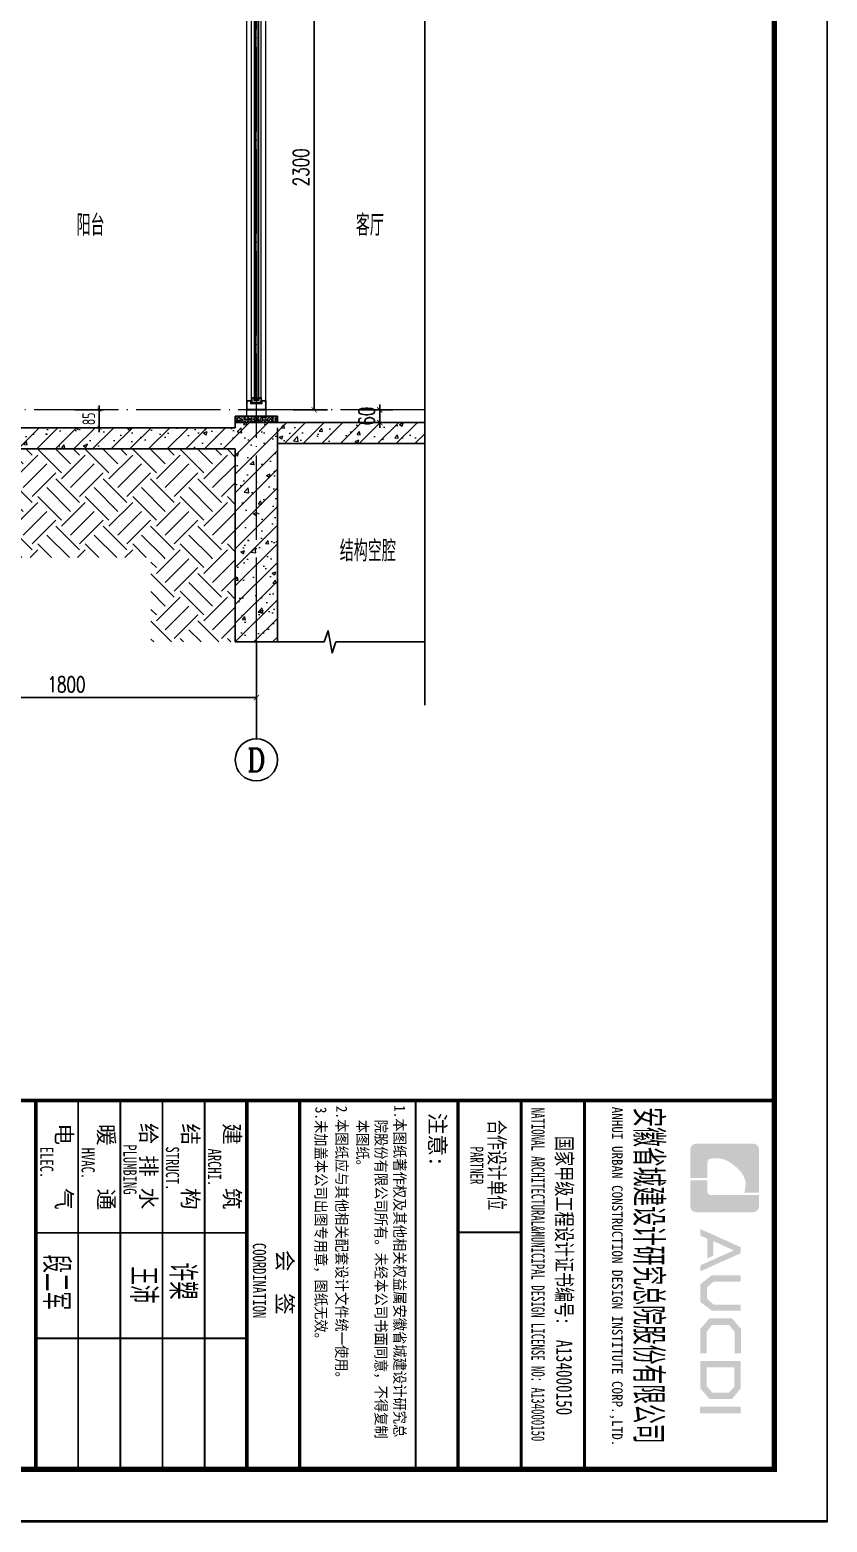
# Model space of a CAD drawing. Extents: x -812054 to 22247, y -644080 to 1003627.
# Drawn here: x -126244 to -122465, y -234941 to -227866 of the extents above; entities that cross this region are included whole.
import ezdxf
from ezdxf.enums import TextEntityAlignment as Align

# ---------------------------------------------------------------- set-up
doc = ezdxf.new("R2010")
doc.units = 0
doc.header["$LTSCALE"] = 1000
doc.linetypes.add('DOTE', pattern=[2.42, 2, -0.2, 0.02, -0.2])
doc.layers.get('0').update_dxf_attribs({"linetype": 'CONTINUOUS'})
doc.layers.get('DEFPOINTS').update_dxf_attribs({"linetype": 'CONTINUOUS'})
for name, color, linetype in [('A-AXIS_TEXT', 7, 'CONTINUOUS'), ('AXIS', 3, 'CONTINUOUS'), ('DIM', 2, 'CONTINUOUS'), ('DIM_SYMB', 3, 'CONTINUOUS'), ('PUB_DIM', 3, 'CONTINUOUS'), ('PUB_TEXT', 2, 'CONTINUOUS'), ('WALL', 5, 'CONTINUOUS'), ('图签文字', 4, 'CONTINUOUS'), ('立面-看线', 251, 'CONTINUOUS')]:
    doc.layers.add(name, color=color, linetype=linetype)
for name, color, linetype, lineweight in [('AXIS_TEXT', 7, 'CONTINUOUS', 20), ('DOTE', 19, 'DOTE', 9), ('PUB_HATCH', 8, 'CONTINUOUS', 9), ('S_WINDOW', 144, 'CONTINUOUS', 15), ('图框', 9, 'CONTINUOUS', 18), ('填充', 251, 'CONTINUOUS', 5), ('细细', 250, 'CONTINUOUS', 0)]:
    doc.layers.add(name, color=color, linetype=linetype, lineweight=lineweight)
doc.layers.add('yichutu', color=7, linetype='CONTINUOUS', true_color=0xffffff)
doc.styles.add('_TCH_AXIS', font='COMPLEX', dxfattribs={"bigfont": 'GBCBIG'})
doc.styles.add('_TCH_DIM_T3', font='SIMPLEX', dxfattribs={"width": 0.705882, "bigfont": 'GBCBIG'})
doc.styles.add('COMPLEX', font='COMPLEX')
doc.styles.add('HT', font='simhei.ttf')
doc.styles.add('TSSD_DIMENSION', font='Tssdeng.shx', dxfattribs={"width": 0.7, "bigfont": 'tssdchn.shx'})
doc.styles.add('TSSD_REIN', font='tssdeng.shx', dxfattribs={"width": 0.7, "height": 300, "bigfont": 'tssdchn.shx'})
doc.styles.add('建筑图签-1', font='simhei.ttf', dxfattribs={"width": 0.7})
doc.styles.add('建筑图签-2', font='TXT.shx', dxfattribs={"width": 0.5, "bigfont": 'HZTXT.shx'})
doc.dimstyles.new('_TCH_ARCH&&25', dxfattribs={"dimtxt": 74.375, "dimasz": 25, "dimexe": 62.5, "dimexo": 75, "dimgap": 25, "dimtad": 1, "dimdec": 0, "dimzin": 0, "dimdsep": 46, "dimtxsty": '_TCH_DIM_T3', "dimblk": 'ARCHTICK', "dimcen": 0.09, "dimclrt": 7, "dimazin": 0, "dimtfac": 1, "dimtdec": 0, "dimtix": 1, "dimtmove": 2, "dimatfit": 3, "dimldrblk": 'ARCHTICK', "dimfxl": 1, "dimtolj": 1, "dimtzin": 0, "dimarcsym": 0})
doc.dimstyles.new('TSSD_20_20', dxfattribs={"dimtxt": 60, "dimasz": 20, "dimexe": 20, "dimexo": 50, "dimgap": 20, "dimtad": 1, "dimdec": 0, "dimzin": 0, "dimdsep": 46, "dimtxsty": 'TSSD_DIMENSION', "dimblk": 'ARCHTICK', "dimblk1": 'ARCHTICK', "dimblk2": 'ARCHTICK', "dimcen": 0, "dimdle": 20, "dimclrt": 7, "dimadec": 0, "dimazin": 0, "dimtfac": 1, "dimtdec": 0, "dimtix": 1, "dimtmove": 2, "dimatfit": 3, "dimfxl": 1, "dimtolj": 1, "dimtzin": 0, "dimarcsym": 0})
pattern_1 = [(315, (145053.3697, 680712.4302), (-1.76776695, -1.76776695), []), (315, (145054.5482, 680712.4302), (-1.76776695, -1.76776695), [])]
pattern_2 = [(315, (145053.3697, 678374.192), (-1.76776695, -1.76776695), []), (315, (145054.5482, 678374.192), (-1.76776695, -1.76776695), [])]
pattern_3 = [(45, (-992379.23, -103681.82), (0, 224.506403), [158.75, -158.75]), (45, (-992421.32, -103639.72), (0, 224.506403), [158.75, -158.75]), (45, (-992463.42, -103597.63), (0, 224.506403), [158.75, -158.75]), (135, (-992463.42, -103569.57), (-224.506403, 0), [158.75, -158.75]), (135, (-992421.32, -103527.47), (-224.506403, 0), [158.75, -158.75]), (135, (-992379.23, -103485.38), (-224.506403, 0), [158.75, -158.75])]
pattern_4 = [(45, (-700045.335, -61224.87), (-44.194174, 44.194174), []), (50, (-700045.33, -61224.87), (179.315046, -15.688034), [18.75, -206.25]), (355, (-700045.33, -61224.87), (-34.687833, 188.048033), [15, -165]), (100.4514, (-700030.4, -61226.18), (144.627345, 172.359886), [15.93505, -175.28553]), (46.1842, (-700045.33, -61174.87), (266.81026, -41.37975), [28.125, -309.375]), (96.6356, (-700023.1, -61178.32), (233.66568, 243.52947), [23.90257, -262.92825]), (351.1842, (-700045.33, -61174.87), (233.66549, 243.52965), [22.5, -247.5]), (21, (-700020.33, -61187.37), (149.226763, -100.654723), [18.75, -206.25]), (326, (-700020.33, -61187.37), (60.828833, 181.28751), [15, -165]), (71.4514, (-700007.9, -61195.76), (210.055657, 80.632624), [15.93505, -175.28553]), (37.5, (-700045.335, -61224.87), (3.039964, 83.2234635), [0, -163, 0, -167.5, 0, -165.625]), (7.5, (-700045.335, -61224.87), (65.767384, 98.602928), [0, -95.5, 0, -159.25, 0, -63.125]), (327.5, (-700101.085, -61224.87), (133.455609, -5.638718), [0, -62.5, 0, -195, 0, -258.75]), (317.5, (-700126.08, -61224.87), (145.796542, 25.026246), [0, -81.25, 0, -129.5, 0, -183.75])]

# ---------------------------------------------------------------- blocks, each defined once
blk = doc.blocks.new('院标1')
h = blk.add_hatch(color=150)
h.dxf.hatch_style = 1
h.set_gradient(color1=(33, 113, 253), color2=(33, 113, 253), tint=1, name='INVCURVED')
edge = h.paths.add_edge_path()
edge.add_spline(control_points=[(116373, 648379), (116379, 648379), (116382, 648379), (116391, 648379), (116391, 648379), (116391, 648379), (116616, 648379), (116616, 648379), (116616, 648379), (116616, 648379), (116616, 648054), (116616, 648054), (116616, 648054), (116616, 648054), (116108, 648054), (116108, 648054), (116108, 648054), (116028, 648054), (115963, 648111), (115963, 648199), (115963, 648199), (115963, 648199), (115963, 649215), (115963, 649215), (115963, 649215), (115963, 649295), (116018, 649360), (116108, 649360), (116108, 649360), (116108, 649360), (116897, 649360), (116897, 649360), (116897, 649360), (116897, 649360), (116897, 649080), (116897, 649080), (116897, 649080), (116897, 649080), (116566, 649140), (116356, 648859), (116356, 648859), (116245, 648719), (116240, 648545), (116247, 648466), (116247, 648466), (116254, 648386), (116247, 648466), (116247, 648466), (116247, 648466), (116247, 648466), (116258, 648374), (116373, 648379)], knot_values=[0, 0, 0, 0, 0.071429, 0.071429, 0.071429, 0.107143, 0.142857, 0.142857, 0.142857, 0.178571, 0.214286, 0.214286, 0.214286, 0.25, 0.285714, 0.285714, 0.285714, 0.321429, 0.357143, 0.357143, 0.357143, 0.392857, 0.428571, 0.428571, 0.428571, 0.464286, 0.5, 0.5, 0.5, 0.535714, 0.571429, 0.571429, 0.571429, 0.607143, 0.642857, 0.642857, 0.642857, 0.678571, 0.714286, 0.714286, 0.714286, 0.75, 0.785714, 0.785714, 0.785714, 0.821429, 0.857143, 0.857143, 0.857143, 0.928571, 1, 1, 1, 1], degree=3, periodic=0)
h = blk.add_hatch(color=150)
h.dxf.hatch_style = 1
h.set_gradient(color1=(33, 113, 253), color2=(33, 113, 253), tint=1, name='INVCURVED')
edge = h.paths.add_edge_path()
edge.add_spline(control_points=[(117268, 649215), (117268, 649215), (117268, 648199), (117268, 648199), (117268, 648199), (117268, 648114), (117212, 648054), (117123, 648054), (117123, 648054), (117123, 648054), (116663, 648054), (116663, 648054), (116663, 648054), (116663, 648054), (116663, 648379), (116663, 648379), (116663, 648379), (116663, 648379), (116865, 648379), (116865, 648379), (116865, 648379), (116907, 648379), (116941, 648413), (116941, 648455), (116941, 648455), (116941, 648455), (116941, 649360), (116941, 649360), (116941, 649360), (116941, 649360), (117123, 649360), (117123, 649360), (117123, 649360), (117204, 649360), (117268, 649306), (117268, 649215)], knot_values=[0, 0, 0, 0, 0.1, 0.1, 0.1, 0.15, 0.2, 0.2, 0.2, 0.25, 0.3, 0.3, 0.3, 0.35, 0.4, 0.4, 0.4, 0.45, 0.5, 0.5, 0.5, 0.55, 0.6, 0.6, 0.6, 0.65, 0.7, 0.7, 0.7, 0.75, 0.8, 0.8, 0.8, 0.9, 1, 1, 1, 1], degree=3, periodic=0)
blk = doc.blocks.new('GFDDDDRG')
at = {"layer": '图框'}
h = blk.add_hatch(color=256, dxfattribs=at)
h.paths.add_polyline_path([(922489, -158906), (922489, -158969), (922104, -158969), (922104, -158906)])
h.paths.add_polyline_path([(922431, -158530), (922168, -158530), (922168, -158710), (922221, -158772), (922380, -158772), (922431, -158712)], flags=16)
h.paths.add_polyline_path([(922490, -158471), (922109, -158471), (922109, -158732), (922194, -158831), (922408, -158831), (922490, -158733)])
h.paths.add_polyline_path([(922492, -158399), (922434, -158399), (922434, -158196), (922378, -158129), (922219, -158129), (922167, -158196), (922167, -158400), (922107, -158400), (922107, -158169), (922194, -158067), (922408, -158067), (922492, -158166)])
h.paths.add_polyline_path([(922491, -157658), (922491, -157718), (922235, -157718), (922170, -157775), (922170, -157880), (922235, -157937), (922491, -157937), (922491, -157994), (922217, -157994), (922108, -157912), (922108, -157743), (922218, -157658)])
h.paths.add_polyline_path([(922490, -157392), (922490, -157450), (922108, -157621), (922108, -157564), (922425, -157423), (922231, -157335), (922231, -157471), (922173, -157501), (922173, -157311), (922107, -157282), (922107, -157220)])
for p, q in [((920410, -156002), (920410, -159502)), ((921010, -156002), (921010, -159502)), ((921010, -156002), (921010, -159502))]:
    blk.add_line(p, q, dxfattribs=at)
blk.add_lwpolyline([(923310, -107437), (923310, -159999), (893610, -159999), (893610, -107437)], close=True, dxfattribs=at)
blk.add_lwpolyline([(923310, -107437), (923310, -159999), (893610, -159999), (893610, -107437)], close=True, dxfattribs=at)
at = {"layer": '图框', "const_width": 50}
blk.add_lwpolyline([(894110, -159499), (922810, -159499), (922810, -108687), (894110, -108687)], close=True, dxfattribs=at)
at = {"layer": '图框'}
for points, const_width in [([(894110, -156002), (922810, -156002)], 35), ([(915810, -156006), (915810, -159506)], 35), ([(916210, -156006), (916210, -159506)], 17.5), ([(916610, -156006), (916610, -159506)], 17.5), ([(917010, -156006), (917010, -159506)], 17.5), ([(917410, -156006), (917410, -159506)], 17.5), ([(917810, -156006), (917810, -159506)], 35), ([(917810, -156006), (917810, -159506)], 35), ([(918310, -156006), (918310, -159506)], 30), ([(919410, -156002), (919410, -159502)], 17.5), ([(919810, -156002), (919810, -159502)], 30), ([(919810, -156002), (919810, -159502)], 30), ([(920410, -156002), (920410, -159502)], 30), ([(920410, -156002), (920410, -159502)], 30), ([(921010, -156002), (921010, -159502)], 30), ([(917810, -157256), (915810, -157256)], 17.5), ([(920410, -157252), (919810, -157252)], 17.5), ([(917810, -158256), (915810, -158256)], 17.5)]:
    blk.add_lwpolyline(points, dxfattribs=dict(at, const_width=const_width))
at = {"xscale": 0.5, "yscale": 0.5, "zscale": 0.5, "rotation": 270}
blk.add_blockref('院标1', (597985, -98428), dxfattribs=at)
at = {"layer": '图框'}
for s, height, style, width, p in [('3.未加盖本公司出图专用章，图纸无效。', 105, 'HT', 0.88, (918459, -156061)), (' 2.本图纸应与其他相关配套设计文件统一使用。 ', 105, 'HT', 0.88, (918656, -155989)), ('1.本图纸著作权及其他相关权益属安徽省城建设计研究总', 105, 'HT', 0.88, (919206, -156045)), ('ANHUI URBAN CONSTRUCTION DESIGN INSTITUTE CORP.,LTD.', 100, '建筑图签-1', 0.91, (921271, -156061)), ('本图纸。', 105, 'HT', 0.88, (918854, -156184)), ('院股份有限公司所有。未经本公司书面同意，不得复制', 105, 'HT', 0.88, (919029, -156184)), ('NATIONAL ARCHITECTURAL&MUNICIPAL DESIGN LICENSE NO: A134000150', 125, '建筑图签-1', 0.6, (920507, -156070)), ('ELEC.', 125, '建筑图签-1', 0.7, (915850, -156441)), ('HVAC.', 125, '建筑图签-1', 0.7, (916242, -156449)), ('PLUMBING', 125, '建筑图签-1', 0.7, (916639, -156417)), ('STRUCT.', 125, '建筑图签-1', 0.7, (917042, -156437)), ('ARCHI.', 125, '建筑图签-1', 0.7, (917441, -156457)), ('PARTNER', 125, '建筑图签-1', 0.6, (919927, -156439)), ('COORDINATION', 125, '建筑图签-1', 0.7, (917866, -157352))]:
    blk.add_text(s, height=height, rotation=270, dxfattribs=dict(at, style=style, width=width)).set_placement(p)
at = {"layer": '图签文字', "color": 7, "style": '建筑图签-1'}
for s, p in [('注意:', (919541, -156118)), ('电    气', (916001, -156219)), ('暖    通', (916401, -156224)), ('给 排 水', (916802, -156214)), ('结    构', (917199, -156219)), ('建    筑', (917593, -156217)), ('会  签', (918094, -157419))]:
    blk.add_text(s, height=150, rotation=270, dxfattribs=at).set_placement(p)
for s, height, width, p in [('合作设计单位', 150, 0.7, (920105, -156184)), ('安徽省城建设计研究总院股份有限公司', 250, 0.55, (921498, -156066)), ('国家甲级工程设计证书编号:  A134000150', 150, 0.7, (920743, -156338))]:
    blk.add_text(s, height=height, rotation=270, dxfattribs=dict(at, width=width)).set_placement(p)
at = {"layer": '图签文字', "color": 1, "style": '建筑图签-2', "width": 0.7}
for s, p in [('段二军', (915876, -157462)), ('王沛', (916703, -157575)), ('许槊', (917074, -157539))]:
    blk.add_text(s, height=250, rotation=270, dxfattribs=at).set_placement(p)
blk = doc.blocks.new('afzdfsregf')
at = {"layer": '细细'}
h = blk.add_hatch(dxfattribs=at)
h.set_pattern_fill('金属', color=256, style=0)
h.set_pattern_definition(pattern_1)
h.paths.add_polyline_path([(221063.8, 608913.8), (221043.8, 608913.8), (221043.8, 608927.3), (220993.8, 608927.3), (220993.8, 608913.8), (220973.8, 608913.8), (220973.8, 608958.8), (221063.8, 608958.8)])
h.paths.add_polyline_path([(221045.8, 608929.3), (221045.8, 608915.8), (221061.8, 608915.8), (221061.8, 608956.8), (220975.8, 608956.8), (220975.8, 608915.8), (220991.8, 608915.8), (220991.8, 608929.3)], flags=16)
h = blk.add_hatch(dxfattribs=at)
h.set_pattern_fill('金属', color=256, style=0)
h.set_pattern_definition(pattern_1)
h.paths.add_polyline_path([(220996.3, 608925.3), (220996.3, 608900.3), (221008.3, 608900.3), (221008.3, 608910.3), (221029.3, 608910.3), (221029.3, 608900.3), (221041.3, 608900.3), (221041.3, 608925.3)])
h.paths.add_polyline_path([(221039.3, 608923.3), (221039.3, 608902.3), (221031.3, 608902.3), (221031.3, 608912.3), (221006.3, 608912.3), (221006.3, 608902.3), (220998.3, 608902.3), (220998.3, 608923.3)], flags=16)
h = blk.add_hatch(color=256, dxfattribs=at)
edge = h.paths.add_edge_path()
edge.add_line((221023.3, 608910.3), (221023.3, 608898.3))
edge.add_arc((221018.8, 608890), 9.44, 61.51755, 118.48245)
edge.add_line((221014.3, 608898.3), (221014.3, 608910.3))
edge.add_arc((221018.8, 608918.6), 9.44, 241.51755, 298.48245)
h = blk.add_hatch(dxfattribs=at)
h.set_pattern_fill('金属', color=256, style=0)
h.set_pattern_definition(pattern_2)
h.paths.add_polyline_path([(221063.8, 606703.8), (221043.8, 606703.8), (221043.8, 606690.3), (220993.8, 606690.3), (220993.8, 606703.8), (220973.8, 606703.8), (220973.8, 606658.8), (221063.8, 606658.8)])
h.paths.add_polyline_path([(221045.8, 606688.3), (221045.8, 606701.8), (221061.8, 606701.8), (221061.8, 606660.8), (220975.8, 606660.8), (220975.8, 606701.8), (220991.8, 606701.8), (220991.8, 606688.3)], flags=16)
h = blk.add_hatch(dxfattribs=at)
h.set_pattern_fill('金属', color=256, style=0)
h.set_pattern_definition(pattern_2)
h.paths.add_polyline_path([(220996.3, 606692.3), (220996.3, 606717.3), (221008.3, 606717.3), (221008.3, 606707.3), (221029.3, 606707.3), (221029.3, 606717.3), (221041.3, 606717.3), (221041.3, 606692.3)])
h.paths.add_polyline_path([(221039.3, 606694.3), (221039.3, 606715.3), (221031.3, 606715.3), (221031.3, 606705.3), (221006.3, 606705.3), (221006.3, 606715.3), (220998.3, 606715.3), (220998.3, 606694.3)], flags=16)
h = blk.add_hatch(color=256, dxfattribs=at)
edge = h.paths.add_edge_path()
edge.add_line((221023.3, 606707.3), (221023.3, 606719.3))
edge.add_arc((221018.8, 606727.6), 9.44, 241.51755, 298.48245, ccw=False)
edge.add_line((221014.3, 606719.3), (221014.3, 606707.3))
edge.add_arc((221018.8, 606699), 9.44, 61.51755, 118.48245, ccw=False)
at = {"layer": 'S_WINDOW'}
for p, q in [((220973.8, 606703.8), (220973.8, 608913.8)), ((220996.3, 606717.3), (220996.3, 608900.3)), ((221041.3, 606717.3), (221041.3, 608900.3)), ((221063.8, 606703.8), (221063.8, 608913.8))]:
    blk.add_line(p, q, dxfattribs=at)
for points in [[(220973.8, 608958.8), (220973.8, 608913.8), (220993.8, 608913.8), (220993.8, 608927.3), (221043.8, 608927.3), (221043.8, 608913.8), (221063.8, 608913.8), (221063.8, 608958.8)], [(220975.8, 608956.8), (220975.8, 608915.8), (220991.8, 608915.8), (220991.8, 608929.3), (221045.8, 608929.3), (221045.8, 608915.8), (221061.8, 608915.8), (221061.8, 608956.8)], [(220996.3, 608925.3), (220996.3, 608900.3), (221008.3, 608900.3), (221008.3, 608910.3), (221029.3, 608910.3), (221029.3, 608900.3), (221041.3, 608900.3), (221041.3, 608925.3)], [(220998.3, 608923.3), (220998.3, 608902.3), (221006.3, 608902.3), (221006.3, 608912.3), (221031.3, 608912.3), (221031.3, 608902.3), (221039.3, 608902.3), (221039.3, 608923.3)], [(220973.8, 606658.8), (220973.8, 606703.8), (220993.8, 606703.8), (220993.8, 606690.3), (221043.8, 606690.3), (221043.8, 606703.8), (221063.8, 606703.8), (221063.8, 606658.8)], [(220975.8, 606660.8), (220975.8, 606701.8), (220991.8, 606701.8), (220991.8, 606688.3), (221045.8, 606688.3), (221045.8, 606701.8), (221061.8, 606701.8), (221061.8, 606660.8)], [(220996.3, 606692.3), (220996.3, 606717.3), (221008.3, 606717.3), (221008.3, 606707.3), (221029.3, 606707.3), (221029.3, 606717.3), (221041.3, 606717.3), (221041.3, 606692.3)], [(220998.3, 606694.3), (220998.3, 606715.3), (221006.3, 606715.3), (221006.3, 606705.3), (221031.3, 606705.3), (221031.3, 606715.3), (221039.3, 606715.3), (221039.3, 606694.3)]]:
    blk.add_lwpolyline(points, close=True, dxfattribs=at)
at = {"layer": '细细'}
for points in [[(221008.3, 608900.3), (221008.3, 606717.3)], [(221014.3, 606719.3), (221014.3, 608910.3)], [(221023.3, 606719.3), (221023.3, 608910.3)], [(221029.3, 608900.3), (221029.3, 606717.3)]]:
    blk.add_lwpolyline(points, dxfattribs=at)
for points in [[(221023.3, 608910.3), (221023.3, 608898.3, 0.253805), (221014.3, 608898.3), (221014.3, 608910.3, 0.253805)], [(221023.3, 606707.3), (221023.3, 606719.3, -0.253805), (221014.3, 606719.3), (221014.3, 606707.3, -0.253805)]]:
    blk.add_lwpolyline(points, format="xyb", close=True, dxfattribs=at)
blk = doc.blocks.new('yct-1051-594-26275-14850-25-1002.0')
at = {"layer": 'yichutu', "color": 7, "true_color": 0xffffff}
blk.add_lwpolyline([(0, 0), (0, 14850), (26275, 14850), (26275, 0)], close=True, dxfattribs=at)
blk = doc.blocks.new('_ArchTick')
at = {"color": 0, "linetype": 'ByBlock', "const_width": 0.15}
blk.add_lwpolyline([(-0.5, -0.5), (0.5, 0.5)], dxfattribs=at)
blk = doc.blocks.new('*D2695')
at = {"layer": 'DEFPOINTS', "color": 0, "transparency": 16777216}
for p in [(-124751.2, -229667.9), (-124585.3, -229667.9), (-124751.2, -229727.9)]:
    blk.add_point(p, dxfattribs=at)
at = {"layer": 'PUB_DIM', "color": 0, "lineweight": -2, "transparency": 16777216}
for p, q in [((-124585.3, -229667.9), (-124585.3, -229642.9)), ((-124676.2, -229667.9), (-124522.8, -229667.9)), ((-124585.3, -229727.9), (-124585.3, -229667.9)), ((-124676.2, -229727.9), (-124522.8, -229727.9)), ((-124585.3, -229727.9), (-124585.3, -229752.9))]:
    blk.add_line(p, q, dxfattribs=at)
at = {"layer": 'PUB_DIM', "color": 0, "lineweight": -2, "transparency": 16777216, "xscale": 25, "yscale": 25, "zscale": 25}
for p, rotation in [((-124585.3, -229667.9), 270), ((-124585.3, -229727.9), 90)]:
    blk.add_blockref('_ArchTick', p, dxfattribs=dict(at, rotation=rotation))
at = {"layer": 'PUB_DIM', "color": 7, "transparency": 16777216, "insert": (-124647.4, -229697.9), "char_height": 74.38, "attachment_point": 5, "rotation": 90, "style": '_TCH_DIM_T3'}
blk.add_mtext('\\A1;60', dxfattribs=at)
blk = doc.blocks.new('*D2757')
at = {"layer": 'DEFPOINTS', "color": 0, "transparency": 16777216}
for p in [(-125070.2, -227367.9), (-124896.2, -227367.9), (-125070.2, -229667.9)]:
    blk.add_point(p, dxfattribs=at)
at = {"layer": 'PUB_DIM', "color": 0, "lineweight": -2, "transparency": 16777216}
for p, q in [((-124995.2, -227367.9), (-124833.7, -227367.9)), ((-124896.2, -229667.9), (-124896.2, -227367.9)), ((-124995.2, -229667.9), (-124833.7, -229667.9))]:
    blk.add_line(p, q, dxfattribs=at)
at = {"layer": 'PUB_DIM', "color": 0, "lineweight": -2, "transparency": 16777216, "xscale": 25, "yscale": 25, "zscale": 25}
for p, rotation in [((-124896.2, -227367.9), 90), ((-124896.2, -229667.9), 270)]:
    blk.add_blockref('_ArchTick', p, dxfattribs=dict(at, rotation=rotation))
at = {"layer": 'PUB_DIM', "color": 7, "transparency": 16777216, "insert": (-124958.4, -228517.9), "char_height": 74.38, "attachment_point": 5, "rotation": 90, "style": '_TCH_DIM_T3'}
blk.add_mtext('\\A1;2300', dxfattribs=at)
blk = doc.blocks.new('*D2758')
at = {"layer": 'AXIS', "color": 0, "lineweight": -2, "transparency": 16777216}
for p, q in [((-126970.2, -230842.9), (-126970.2, -231094.4)), ((-125170.2, -230842.9), (-125170.2, -231094.4)), ((-126970.2, -231031.9), (-125170.2, -231031.9))]:
    blk.add_line(p, q, dxfattribs=at)
at = {"layer": 'DEFPOINTS', "color": 0, "transparency": 16777216}
for p in [(-126970.2, -230767.9), (-125170.2, -230767.9), (-125170.2, -231031.9)]:
    blk.add_point(p, dxfattribs=at)
at = {"layer": 'AXIS', "color": 0, "lineweight": -2, "transparency": 16777216, "xscale": 25, "yscale": 25, "zscale": 25, "rotation": 180}
blk.add_blockref('_ArchTick', (-126970.2, -231031.9), dxfattribs=at)
at = {"layer": 'AXIS', "color": 0, "lineweight": -2, "transparency": 16777216, "xscale": 25, "yscale": 25, "zscale": 25}
blk.add_blockref('_ArchTick', (-125170.2, -231031.9), dxfattribs=at)
at = {"layer": 'AXIS', "color": 7, "transparency": 16777216, "insert": (-126070.2, -230969.7), "char_height": 74.38, "attachment_point": 5, "style": '_TCH_DIM_T3'}
blk.add_mtext('\\A1;1800', dxfattribs=at)
blk = doc.blocks.new('_AXISO')
blk.add_circle((0, 0), 0.5)
at = {"layer": 'A-AXIS_TEXT', "style": 'COMPLEX', "width": 1.041667}
blk.add_attdef('A', text='', height=0.56, dxfattribs=at).set_placement((-0.25, -0.28), (0.25, -0.28), align=Align.FIT)
blk = doc.blocks.new('20210902.15310664')
at = {"layer": 'DOTE', "color": 1, "linetype": 'DOTE', "ltscale": 0.2}
for p, q in [((86857.8, -133245.9), (86857.8, -113645.9)), ((87656.3, -132145.9), (83887.6, -132145.9))]:
    blk.add_line(p, q, dxfattribs=at)
blk = doc.blocks.new('*D3760')
at = {"layer": 'DEFPOINTS', "color": 0, "transparency": 16777216}
for p in [(-126080.3, -229667.9), (-125914.4, -229667.9), (-126080.3, -229752.9)]:
    blk.add_point(p, dxfattribs=at)
at = {"layer": 'DIM', "color": 0, "lineweight": -2, "transparency": 16777216}
for p, q in [((-125914.4, -229667.9), (-125914.4, -229647.9)), ((-126030.3, -229667.9), (-125894.4, -229667.9)), ((-125914.4, -229752.9), (-125914.4, -229667.9)), ((-126030.3, -229752.9), (-125894.4, -229752.9)), ((-125914.4, -229752.9), (-125914.4, -229772.9))]:
    blk.add_line(p, q, dxfattribs=at)
at = {"layer": 'DIM', "color": 0, "lineweight": -2, "transparency": 16777216, "xscale": 20, "yscale": 20, "zscale": 20}
for p, rotation in [((-125914.4, -229667.9), 270), ((-125914.4, -229752.9), 90)]:
    blk.add_blockref('_ArchTick', p, dxfattribs=dict(at, rotation=rotation))
at = {"layer": 'DIM', "color": 7, "transparency": 16777216, "insert": (-125964.4, -229710.4), "char_height": 60, "attachment_point": 5, "rotation": 90, "style": 'TSSD_DIMENSION'}
blk.add_mtext('\\A1;85', dxfattribs=at)

msp = doc.modelspace()

# ---------------------------------------------------------------- hatches: boundary and pattern name
at = {"layer": 'PUB_HATCH'}
h = msp.add_hatch(dxfattribs=at)
h.set_pattern_fill('钢筋混凝土', color=256, scale=25, style=0)
h.set_pattern_definition(pattern_4)
h.paths.add_polyline_path([(-125203.49, -229786.24), (-125270.15, -229752.9), (-126870.15, -229752.9), (-126870.15, -229852.9), (-125270.16, -229852.9)])
h = msp.add_hatch(dxfattribs=at)
h.set_pattern_fill('钢筋混凝土', color=256, scale=25, style=0)
h.set_pattern_definition(pattern_4)
h.paths.add_polyline_path([(-125070.18, -230767.91), (-125070.15, -229752.9), (-125203.49, -229786.24), (-125270.16, -229852.9), (-125270.18, -230767.9)])
h = msp.add_hatch(dxfattribs=at)
h.set_pattern_fill('钢筋混凝土', color=256, scale=25, style=0)
h.set_pattern_definition(pattern_4)
h.paths.add_polyline_path([(-124371.63, -229727.9), (-125270.15, -229727.9), (-125070.16, -229827.9), (-124371.63, -229827.9)])
h = msp.add_hatch(dxfattribs=at)
h.set_pattern_fill('钢筋混凝土', color=256, scale=25, style=0)
h.set_pattern_definition(pattern_4)
h.paths.add_polyline_path([(-125203.49, -229786.24), (-125070.15, -229752.9), (-125070.16, -229827.9), (-125270.15, -229727.9), (-125270.15, -229752.9)])
at = {"layer": '填充'}
h = msp.add_hatch(dxfattribs=at)
h.set_pattern_fill('EARTH', color=250, scale=50, angle=45, style=0)
h.set_pattern_definition(pattern_3)
h.paths.add_polyline_path([(-126870.15, -230367.89), (-125270.16, -230367.92), (-125270.16, -229852.91), (-126870.15, -229852.89)])
h = msp.add_hatch(dxfattribs=at)
h.set_pattern_fill('EARTH', color=250, scale=50, angle=45, style=0)
h.set_pattern_definition(pattern_3)
h.paths.add_polyline_path([(-125270.16, -230367.9), (-125670.16, -230367.9), (-125670.16, -230768.1), (-125270.16, -230768.1)])
at = {"layer": '立面-看线'}
h = msp.add_hatch(dxfattribs=at)
h.set_pattern_fill('碎沙', color=256, scale=4)
h.set_pattern_definition([(37.5, (-926323.3934, -615114.854), (-0.32000626, 9.78826475), [0, -7.7216, 0, -8.636, 0, -8.255]), (7.5, (-926323.393, -615114.854), (8.99046566, 14.33650201), [0, -4.1656, 0, -6.9596, 0, -2.667]), (327.5, (-926329.642, -615114.854), (15.819847405, 0.02874369), [0, -2.54, 0, -9.144, 0, -11.938]), (317.5, (-926329.642, -615114.854), (15.27112905, 4.45858647), [0, -1.27, 0, -5.9944, 0, -6.858])])
h.paths.add_polyline_path([(-125070.15, -229727.9), (-125070.15, -229697.9), (-125270.15, -229697.9), (-125270.15, -229727.9)])

# ---------------------------------------------------------------- linework, layer by layer
at = {"layer": 'AXIS'}
msp.add_line((-125170.18, -230767.9), (-125170.18, -231227.3), dxfattribs=at)
at = {"layer": 'DIM_SYMB'}
for points in [[(-124371.63, -211747.9), (-124371.63, -221379.78), (-124319.13, -221398.89), (-124424.13, -221417.4), (-124371.63, -221436.03), (-124371.63, -231067.9)], [(-125270.18, -230767.9), (-124849.03, -230767.9), (-124829.92, -230715.4), (-124811.41, -230820.4), (-124792.78, -230767.9), (-124371.63, -230767.9)]]:
    msp.add_lwpolyline(points, dxfattribs=at)
at = {"layer": 'S_WINDOW'}
msp.add_lwpolyline([(-125215.15, -229667.9), (-125125.15, -229667.9), (-125125.15, -229697.9), (-125215.15, -229697.9)], close=True, dxfattribs=at)
at = {"layer": 'WALL'}
for p, q in [((-125270.15, -229752.9), (-126870.15, -229752.9)), ((-124371.63, -229727.9), (-125270.15, -229727.9)), ((-125270.15, -229752.9), (-125270.15, -229727.9)), ((-125070.18, -230767.91), (-125070.15, -229752.9)), ((-125070.15, -229752.9), (-125070.16, -229827.9)), ((-124371.63, -229827.9), (-124371.63, -229727.9)), ((-125270.16, -229852.9), (-126870.15, -229852.9)), ((-125270.18, -230767.9), (-125270.16, -229852.9)), ((-124371.63, -229827.9), (-125070.16, -229827.9)), ((-125270.18, -230767.9), (-125070.18, -230767.91))]:
    msp.add_line(p, q, dxfattribs=at)
msp.add_lwpolyline([(-125270.15, -229697.9), (-125070.15, -229697.9), (-125070.15, -229727.9), (-125270.15, -229727.9)], close=True, dxfattribs=at)

# ---------------------------------------------------------------- block references
at = {"xscale": 0.5, "yscale": 0.5, "zscale": 0.5}
msp.add_blockref('GFDDDDRG', (-584119.72, -154941.4), dxfattribs=at)
msp.add_blockref('afzdfsregf', (-346188.91, -836326.66))
at = {"layer": 'AXIS'}
ref = msp.add_blockref('_AXISO', (-125170.18, -231327.3), dxfattribs=dict(at, xscale=200, yscale=200, zscale=200))
ref.add_attrib('A', 'D', dxfattribs={"layer": 'AXIS_TEXT', "height": 108.81, "style": '_TCH_AXIS'}).set_placement((-125214.23, -231381.7), (-125126.14, -231381.7), align=Align.FIT)
at = {"layer": 'DOTE'}
msp.add_blockref('20210902.15310664', (-212027.92, -97522.01), dxfattribs=at)
at = {"layer": 'yichutu', "rotation": 270}
msp.add_blockref('yct-1051-594-26275-14850-25-1002.0', (-137314.83, -208659.88), dxfattribs=at)

# ---------------------------------------------------------------- texts
at = {"layer": 'PUB_TEXT', "style": 'TSSD_REIN', "width": 0.7}
for s, p in [('客厅', (-124698.75, -228842.28)), ('阳台', (-126022.24, -228842.28)), ('结构空腔', (-124775.02, -230386.49))]:
    msp.add_text(s, height=100, dxfattribs=at).set_placement(p)

# ---------------------------------------------------------------- dimensions: what is measured, and where the dimension line sits
at = {"layer": 'AXIS'}
dim = msp.add_aligned_dim(p1=(-126970.15, -230767.9), p2=(-125170.15, -230767.9), distance=-264.03, dimstyle='_TCH_ARCH&&25', dxfattribs=at)
dim.commit()
dim.dimension.update_dxf_attribs({"geometry": '*D2758', "text_midpoint": (-126070.15, -230969.75)})
at = {"layer": 'DIM'}
dim = msp.add_aligned_dim(p1=(-126080.33, -229752.9), p2=(-126080.33, -229667.9), distance=-165.96, dimstyle='TSSD_20_20', dxfattribs=at)
dim.commit()
dim.dimension.update_dxf_attribs({"geometry": '*D3760', "text_midpoint": (-125964.37, -229710.4)})
at = {"layer": 'PUB_DIM'}
for p1, p2, distance, picture, middle in [((-125070.15, -229667.9), (-125070.15, -227367.9), -173.97, '*D2757', (-124958.37, -228517.9)), ((-124751.21, -229727.9), (-124751.21, -229667.9), -165.96, '*D2695', (-124647.44, -229697.9))]:
    dim = msp.add_aligned_dim(p1=p1, p2=p2, distance=distance, dimstyle='_TCH_ARCH&&25', dxfattribs=at)
    dim.commit()
    dim.dimension.update_dxf_attribs({"geometry": picture, "text_midpoint": middle})

doc.saveas('drawing.dxf')
